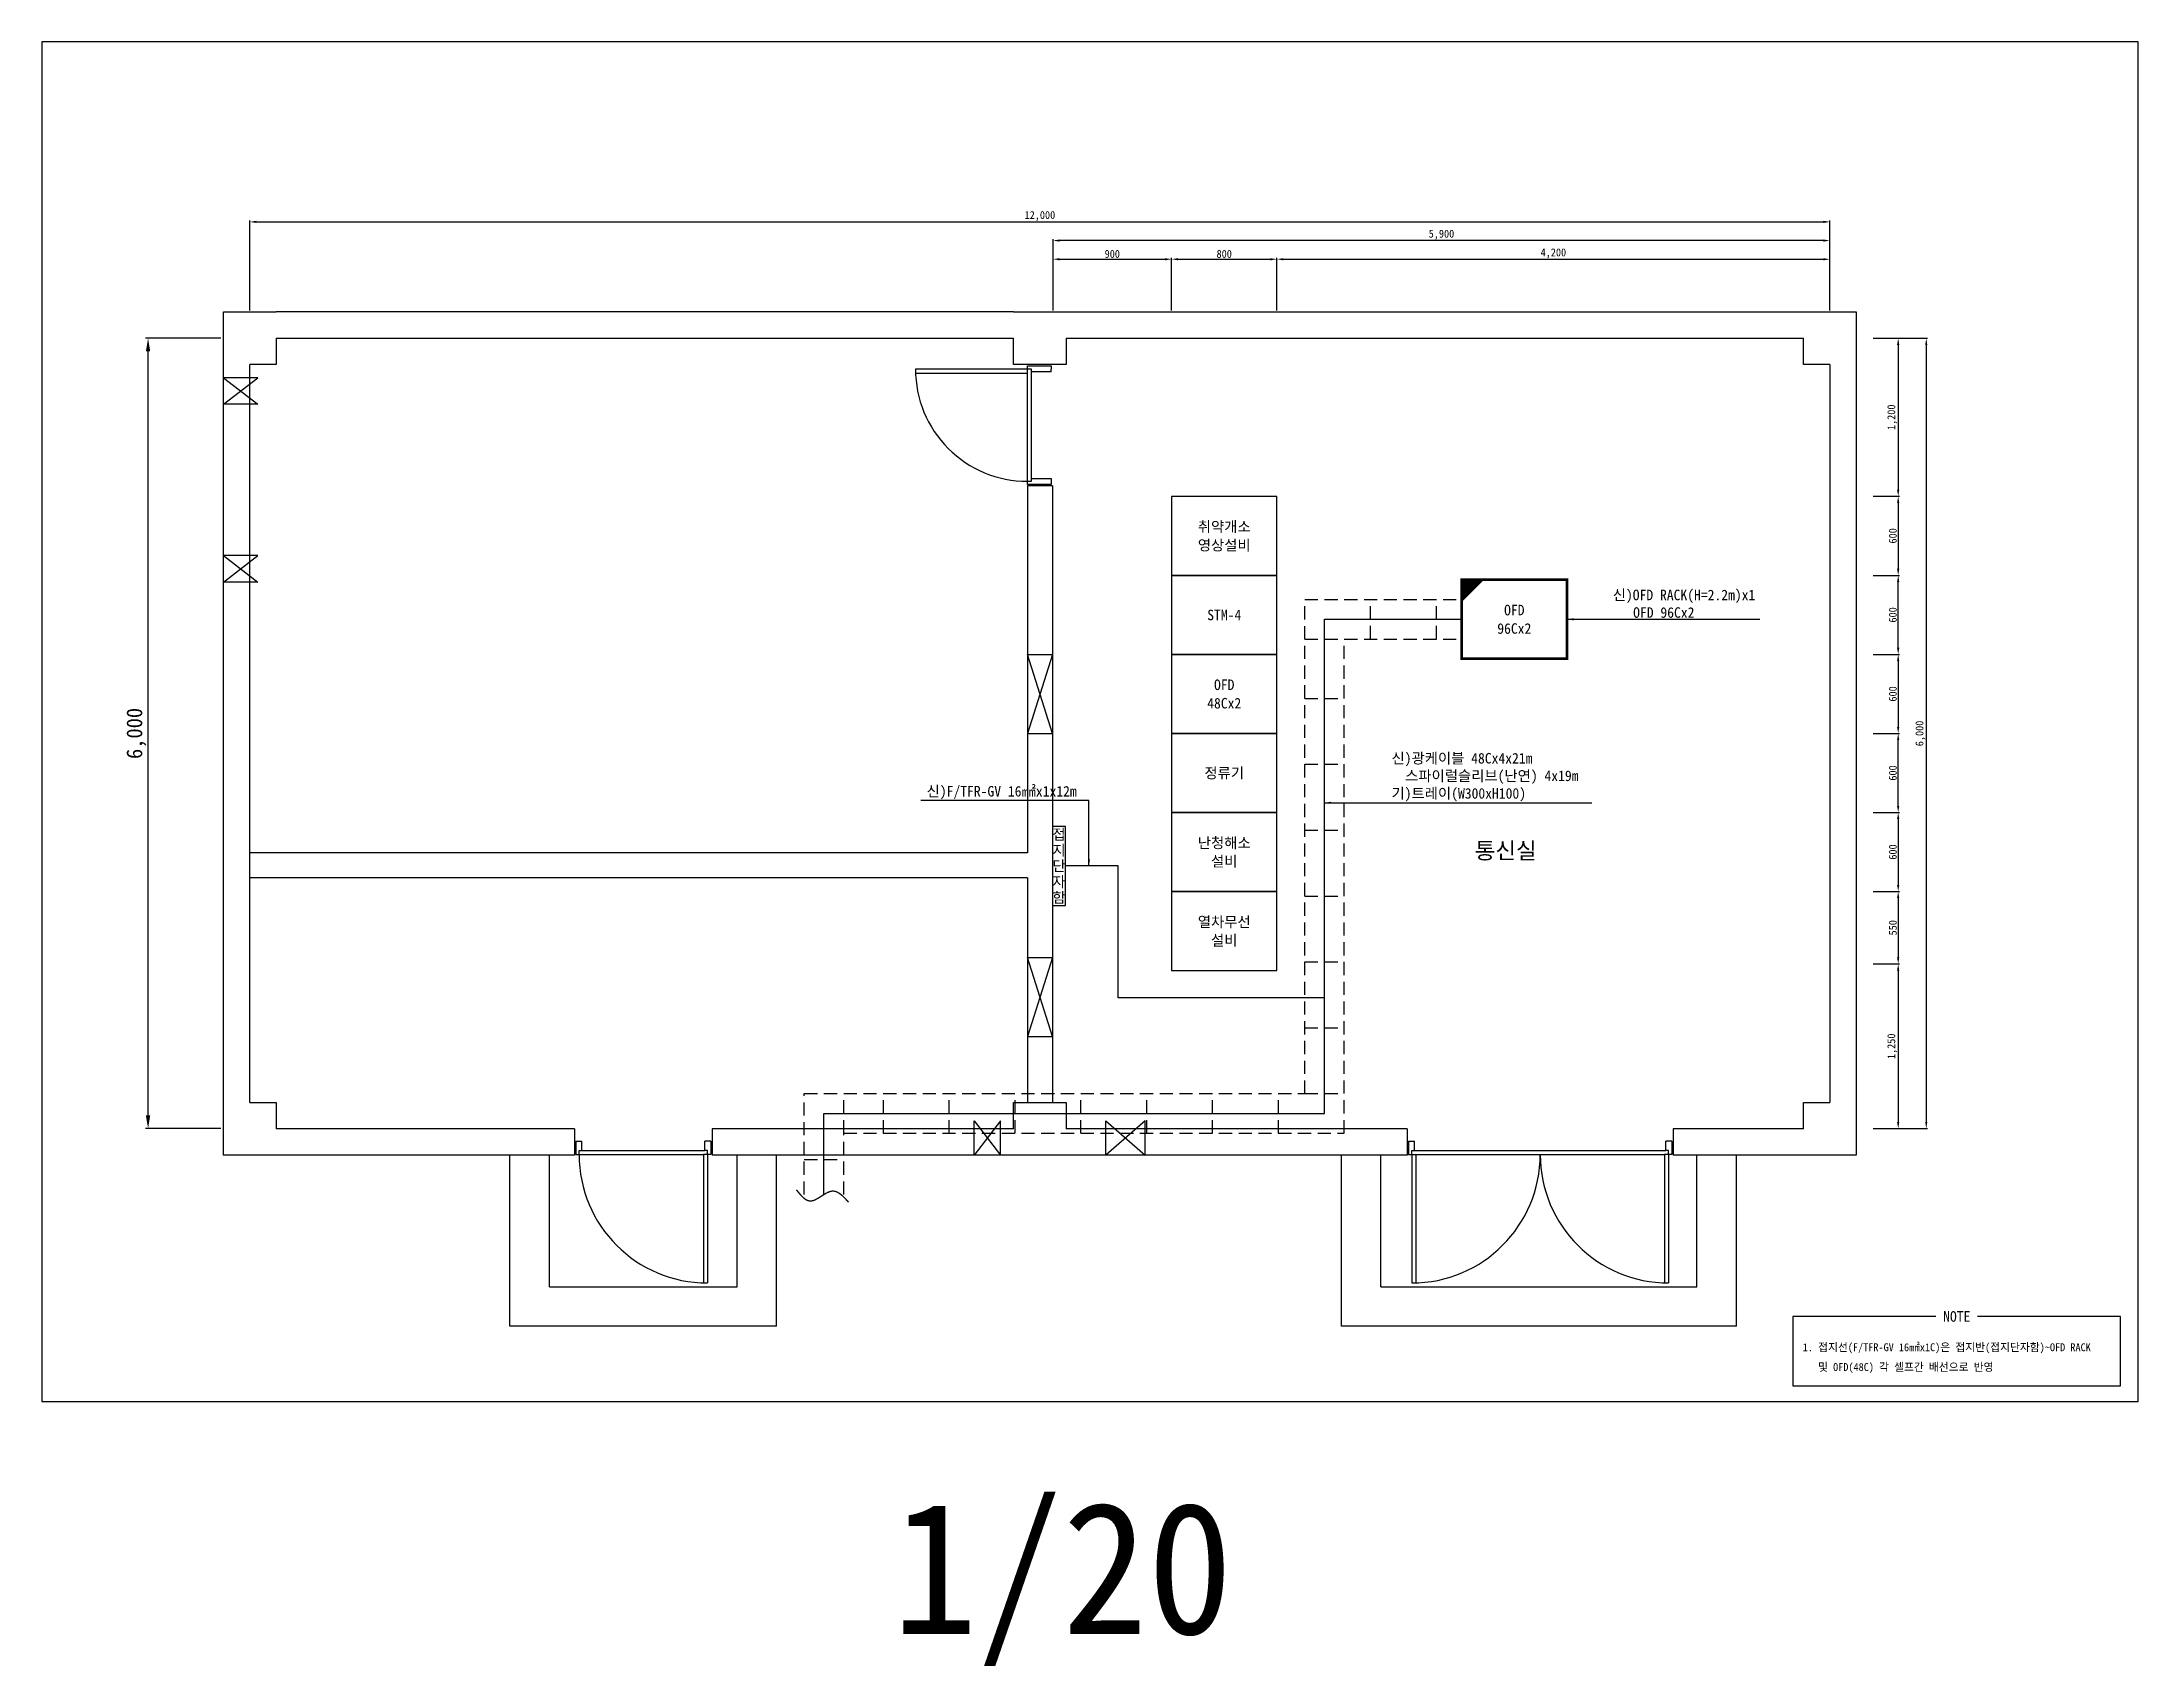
# Model space of a CAD drawing. Header units: millimetres. Extents: x 123079 to 138999, y -359068 to -346739.
import ezdxf
from ezdxf.enums import TextEntityAlignment as Align

# ---------------------------------------------------------------- set-up
doc = ezdxf.new("R2010")
doc.units = ezdxf.units.MM
doc.linetypes.add('HIDDEN2', pattern=[0.1875, 0.125, -0.0625])
for name, color, linetype in [('TT-BASE', 253, 'Continuous'), ('TT-CABL', 4, 'Continuous'), ('TT-TRAY', 4, 'Continuous'), ('TZ-BASE', 253, 'Continuous'), ('TZ-DIMS', 1, 'Continuous'), ('TZ-LEAL', 1, 'Continuous'), ('TZ-LEAT', 3, 'Continuous'), ('TZ-LINE', 4, 'Continuous'), ('TZ-TEX2', 3, 'Continuous'), ('TZ-TEXT', 3, 'Continuous')]:
    doc.layers.add(name, color=color, linetype=linetype)
doc.layers.add('TX-PAPR', color=2, linetype='Continuous', plot=False)
doc.styles.get("Standard").update_dxf_attribs({"font": 'GulimChe.ttf'})
doc.linetypes.add('BATTINB', pattern='A,0,-0.0025,[134,GulimChe.ttf,S=0.0025,R=0,X=-0.0025,Y=0.01],-0.005,[134,GulimChe.ttf,S=0.0025,R=180,X=0.0025,Y=0.01],-0.0025', length=0.01)
doc.dimstyles.new('D20', dxfattribs={"dimscale": 20, "dimtxt": 3, "dimasz": 2.5, "dimexe": 0.5, "dimexo": 0.5, "dimgap": 0.5, "dimtad": 1, "dimdec": 0, "dimzin": 1, "dimdsep": 46, "dimlunit": 6, "dimtxsty": 'Standard', "dimcen": 1, "dimclrd": 1, "dimclre": 1, "dimclrt": 3, "dimadec": 0, "dimazin": 0, "dimtfac": 1, "dimtdec": 0, "dimtix": 1, "dimtmove": 2, "dimatfit": 3, "dimfxl": 0, "dimtvp": 2, "dimlwd": -1, "dimlwe": -1, "dimarcsym": 0})
doc.dimstyles.new('D40', dxfattribs={"dimscale": 40, "dimtxt": 3, "dimasz": 2.5, "dimexe": 0.5, "dimexo": 0.5, "dimgap": 0.5, "dimtad": 1, "dimdec": 0, "dimzin": 1, "dimdsep": 46, "dimlunit": 6, "dimtxsty": 'Standard', "dimcen": 1, "dimclrd": 1, "dimclre": 1, "dimclrt": 3, "dimadec": 0, "dimazin": 0, "dimtfac": 1, "dimtdec": 0, "dimtix": 1, "dimtmove": 2, "dimatfit": 3, "dimfxl": 0, "dimtvp": 2, "dimlwd": -1, "dimlwe": -1, "dimarcsym": 0})

# ---------------------------------------------------------------- blocks, each defined once
blk = doc.blocks.new('DP020')
at = {"color": 0}
for p, q in [((25, 100), (25, 1075)), ((55, 100), (55, 1075)), ((1945, 100), (1945, 1075)), ((1975, 100), (1975, 1075)), ((0, 100), (25, 100)), ((0, 0), (0, 100)), ((0, 0), (45, 0)), ((25, 100), (25, 69)), ((25, 100), (55, 100)), ((25, 69), (45, 69)), ((45, 69), (45, 0)), ((1975, 100), (1945, 100)), ((1955, 69), (1955, 0)), ((1975, 69), (1955, 69)), ((2000, 0), (1955, 0)), ((1975, 100), (1975, 69)), ((2000, 100), (1975, 100)), ((2000, 0), (2000, 100))]:
    blk.add_line(p, q, dxfattribs=at)
for centre, start, end in [((25, 100), 0, 90), ((1975, 100), 90, 180)]:
    blk.add_arc(centre, 975, start, end, dxfattribs=at)
blk = doc.blocks.new('*D4')
at = {"layer": 'DEFPOINTS', "color": 0}
for p in [(123885, -348988), (124458, -348988), (124458, -354988)]:
    blk.add_point(p, dxfattribs=at)
at = {"layer": 'TZ-DIMS', "color": 1}
for p, q in [((124438, -348988), (123865, -348988)), ((123885, -354888), (123885, -349088)), ((124438, -354988), (123865, -354988))]:
    blk.add_line(p, q, dxfattribs=at)
for points in [[(123868, -349088), (123901, -349088), (123885, -348988)], [(123868, -354888), (123901, -354888), (123885, -354988)]]:
    blk.add_solid(points, dxfattribs=at)
at = {"layer": 'TZ-DIMS', "color": 3, "insert": (123796, -351988), "char_height": 120, "attachment_point": 5, "rotation": 90}
blk.add_mtext('6,000', dxfattribs=at)
blk = doc.blocks.new('*D5')
at = {"layer": 'DEFPOINTS', "color": 0}
for p in [(131658, -348388), (130758, -348788), (131658, -348788)]:
    blk.add_point(p, dxfattribs=at)
at = {"layer": 'TZ-DIMS', "color": 1}
for p, q in [((130758, -348778), (130758, -348378)), ((130808, -348388), (131608, -348388)), ((131658, -348778), (131658, -348378))]:
    blk.add_line(p, q, dxfattribs=at)
for points in [[(130808, -348380), (130808, -348397), (130758, -348388)], [(131608, -348380), (131608, -348397), (131658, -348388)]]:
    blk.add_solid(points, dxfattribs=at)
at = {"layer": 'TZ-DIMS', "color": 3, "insert": (131208, -348348), "char_height": 60, "attachment_point": 5}
blk.add_mtext('900', dxfattribs=at)
blk = doc.blocks.new('*D6')
at = {"layer": 'DEFPOINTS', "color": 0}
for p in [(132458, -348388), (131658, -348788), (132458, -348788)]:
    blk.add_point(p, dxfattribs=at)
at = {"layer": 'TZ-DIMS', "color": 1}
for p, q in [((131658, -348778), (131658, -348378)), ((131708, -348388), (132408, -348388)), ((132458, -348778), (132458, -348378))]:
    blk.add_line(p, q, dxfattribs=at)
for points in [[(131708, -348380), (131708, -348397), (131658, -348388)], [(132408, -348380), (132408, -348397), (132458, -348388)]]:
    blk.add_solid(points, dxfattribs=at)
at = {"layer": 'TZ-DIMS', "color": 3, "insert": (132058, -348348), "char_height": 60, "attachment_point": 5}
blk.add_mtext('800', dxfattribs=at)
blk = doc.blocks.new('*D7')
at = {"layer": 'DEFPOINTS', "color": 0}
for p in [(136658, -348388), (132458, -348788), (136658, -348788)]:
    blk.add_point(p, dxfattribs=at)
at = {"layer": 'TZ-DIMS', "color": 1}
for p, q in [((132458, -348778), (132458, -348378)), ((132508, -348388), (136608, -348388)), ((136658, -348778), (136658, -348378))]:
    blk.add_line(p, q, dxfattribs=at)
for points in [[(132508, -348380), (132508, -348397), (132458, -348388)], [(136608, -348380), (136608, -348397), (136658, -348388)]]:
    blk.add_solid(points, dxfattribs=at)
at = {"layer": 'TZ-DIMS', "color": 3, "insert": (134558, -348344), "char_height": 60, "attachment_point": 5}
blk.add_mtext('4,200', dxfattribs=at)
blk = doc.blocks.new('*D8')
at = {"layer": 'DEFPOINTS', "color": 0}
for p in [(136977, -348988), (136977, -350188), (137177, -350188)]:
    blk.add_point(p, dxfattribs=at)
at = {"layer": 'TZ-DIMS', "color": 1}
for p, q in [((136987, -348988), (137187, -348988)), ((137177, -349038), (137177, -350138)), ((136987, -350188), (137187, -350188))]:
    blk.add_line(p, q, dxfattribs=at)
for points in [[(137168, -349038), (137185, -349038), (137177, -348988)], [(137168, -350138), (137185, -350138), (137177, -350188)]]:
    blk.add_solid(points, dxfattribs=at)
at = {"layer": 'TZ-DIMS', "color": 3, "insert": (137132, -349588), "char_height": 60, "attachment_point": 5, "rotation": 90}
blk.add_mtext('1,200', dxfattribs=at)
blk = doc.blocks.new('*D9')
at = {"layer": 'DEFPOINTS', "color": 0}
for p in [(136977, -350188), (136977, -350788), (137177, -350788)]:
    blk.add_point(p, dxfattribs=at)
at = {"layer": 'TZ-DIMS', "color": 1}
for p, q in [((136987, -350188), (137187, -350188)), ((137177, -350238), (137177, -350738)), ((136987, -350788), (137187, -350788))]:
    blk.add_line(p, q, dxfattribs=at)
for points in [[(137168, -350238), (137185, -350238), (137177, -350188)], [(137168, -350738), (137185, -350738), (137177, -350788)]]:
    blk.add_solid(points, dxfattribs=at)
at = {"layer": 'TZ-DIMS', "color": 3, "insert": (137136, -350488), "char_height": 60, "attachment_point": 5, "rotation": 90}
blk.add_mtext('600', dxfattribs=at)
blk = doc.blocks.new('*D10')
at = {"layer": 'DEFPOINTS', "color": 0}
for p in [(136977, -350788), (137177, -350788), (136977, -351388)]:
    blk.add_point(p, dxfattribs=at)
at = {"layer": 'TZ-DIMS', "color": 1}
for p, q in [((136987, -350788), (137187, -350788)), ((137177, -351338), (137177, -350838)), ((136987, -351388), (137187, -351388))]:
    blk.add_line(p, q, dxfattribs=at)
for points in [[(137168, -350838), (137185, -350838), (137177, -350788)], [(137168, -351338), (137185, -351338), (137177, -351388)]]:
    blk.add_solid(points, dxfattribs=at)
at = {"layer": 'TZ-DIMS', "color": 3, "insert": (137136, -351088), "char_height": 60, "attachment_point": 5, "rotation": 90}
blk.add_mtext('600', dxfattribs=at)
blk = doc.blocks.new('*D11')
at = {"layer": 'DEFPOINTS', "color": 0}
for p in [(136977, -351988), (137177, -351988), (136977, -352588)]:
    blk.add_point(p, dxfattribs=at)
at = {"layer": 'TZ-DIMS', "color": 1}
for p, q in [((136987, -351988), (137187, -351988)), ((137177, -352538), (137177, -352038)), ((136987, -352588), (137187, -352588))]:
    blk.add_line(p, q, dxfattribs=at)
for points in [[(137168, -352038), (137185, -352038), (137177, -351988)], [(137168, -352538), (137185, -352538), (137177, -352588)]]:
    blk.add_solid(points, dxfattribs=at)
at = {"layer": 'TZ-DIMS', "color": 3, "insert": (137136, -352288), "char_height": 60, "attachment_point": 5, "rotation": 90}
blk.add_mtext('600', dxfattribs=at)
blk = doc.blocks.new('*D12')
at = {"layer": 'DEFPOINTS', "color": 0}
for p in [(136977, -351388), (136977, -351988), (137177, -351988)]:
    blk.add_point(p, dxfattribs=at)
at = {"layer": 'TZ-DIMS', "color": 1}
for p, q in [((136987, -351388), (137187, -351388)), ((137177, -351438), (137177, -351938)), ((136987, -351988), (137187, -351988))]:
    blk.add_line(p, q, dxfattribs=at)
for points in [[(137168, -351438), (137185, -351438), (137177, -351388)], [(137168, -351938), (137185, -351938), (137177, -351988)]]:
    blk.add_solid(points, dxfattribs=at)
at = {"layer": 'TZ-DIMS', "color": 3, "insert": (137136, -351688), "char_height": 60, "attachment_point": 5, "rotation": 90}
blk.add_mtext('600', dxfattribs=at)
blk = doc.blocks.new('*D13')
at = {"layer": 'DEFPOINTS', "color": 0}
for p in [(136977, -352588), (136977, -353188), (137177, -353188)]:
    blk.add_point(p, dxfattribs=at)
at = {"layer": 'TZ-DIMS', "color": 1}
for p, q in [((136987, -352588), (137187, -352588)), ((137177, -352638), (137177, -353138)), ((136987, -353188), (137187, -353188))]:
    blk.add_line(p, q, dxfattribs=at)
for points in [[(137168, -352638), (137185, -352638), (137177, -352588)], [(137168, -353138), (137185, -353138), (137177, -353188)]]:
    blk.add_solid(points, dxfattribs=at)
at = {"layer": 'TZ-DIMS', "color": 3, "insert": (137136, -352888), "char_height": 60, "attachment_point": 5, "rotation": 90}
blk.add_mtext('600', dxfattribs=at)
blk = doc.blocks.new('*D14')
at = {"layer": 'DEFPOINTS', "color": 0}
for p in [(136977, -353188), (136977, -353738), (137177, -353738)]:
    blk.add_point(p, dxfattribs=at)
at = {"layer": 'TZ-DIMS', "color": 1}
for p, q in [((136987, -353188), (137187, -353188)), ((137177, -353238), (137177, -353688)), ((136987, -353738), (137187, -353738))]:
    blk.add_line(p, q, dxfattribs=at)
for points in [[(137168, -353238), (137185, -353238), (137177, -353188)], [(137168, -353688), (137185, -353688), (137177, -353738)]]:
    blk.add_solid(points, dxfattribs=at)
at = {"layer": 'TZ-DIMS', "color": 3, "insert": (137136, -353463), "char_height": 60, "attachment_point": 5, "rotation": 90}
blk.add_mtext('550', dxfattribs=at)
blk = doc.blocks.new('*D15')
at = {"layer": 'DEFPOINTS', "color": 0}
for p in [(136977, -353738), (136977, -354988), (137177, -354988)]:
    blk.add_point(p, dxfattribs=at)
at = {"layer": 'TZ-DIMS', "color": 1}
for p, q in [((136987, -353738), (137187, -353738)), ((137177, -353788), (137177, -354938)), ((136987, -354988), (137187, -354988))]:
    blk.add_line(p, q, dxfattribs=at)
for points in [[(137168, -353788), (137185, -353788), (137177, -353738)], [(137168, -354938), (137185, -354938), (137177, -354988)]]:
    blk.add_solid(points, dxfattribs=at)
at = {"layer": 'TZ-DIMS', "color": 3, "insert": (137132, -354363), "char_height": 60, "attachment_point": 5, "rotation": 90}
blk.add_mtext('1,250', dxfattribs=at)
blk = doc.blocks.new('*D16')
at = {"layer": 'DEFPOINTS', "color": 0}
for p in [(136977, -348988), (136977, -354988), (137390, -354988)]:
    blk.add_point(p, dxfattribs=at)
at = {"layer": 'TZ-DIMS', "color": 1}
for p, q in [((136987, -348988), (137400, -348988)), ((137390, -349038), (137390, -354938)), ((136987, -354988), (137400, -354988))]:
    blk.add_line(p, q, dxfattribs=at)
for points in [[(137382, -349038), (137398, -349038), (137390, -348988)], [(137382, -354938), (137398, -354938), (137390, -354988)]]:
    blk.add_solid(points, dxfattribs=at)
at = {"layer": 'TZ-DIMS', "color": 3, "insert": (137346, -351988), "char_height": 60, "attachment_point": 5, "rotation": 90}
blk.add_mtext('6,000', dxfattribs=at)
blk = doc.blocks.new('*D17')
at = {"layer": 'DEFPOINTS', "color": 0}
for p in [(136658, -348105), (124658, -348788), (136658, -348788)]:
    blk.add_point(p, dxfattribs=at)
at = {"layer": 'TZ-DIMS', "color": 1}
for p, q in [((124658, -348778), (124658, -348095)), ((124708, -348105), (136608, -348105)), ((136658, -348778), (136658, -348095))]:
    blk.add_line(p, q, dxfattribs=at)
for points in [[(124708, -348096), (124708, -348113), (124658, -348105)], [(136608, -348096), (136608, -348113), (136658, -348105)]]:
    blk.add_solid(points, dxfattribs=at)
at = {"layer": 'TZ-DIMS', "color": 3, "insert": (130658, -348060), "char_height": 60, "attachment_point": 5}
blk.add_mtext('12,000', dxfattribs=at)
blk = doc.blocks.new('*D18')
at = {"layer": 'DEFPOINTS', "color": 0}
for p in [(130758, -348246), (130758, -348788), (136658, -348788)]:
    blk.add_point(p, dxfattribs=at)
at = {"layer": 'TZ-DIMS', "color": 1}
for p, q in [((130758, -348778), (130758, -348236)), ((136608, -348246), (130808, -348246)), ((136658, -348778), (136658, -348236))]:
    blk.add_line(p, q, dxfattribs=at)
for points in [[(130808, -348238), (130808, -348255), (130758, -348246)], [(136608, -348238), (136608, -348255), (136658, -348246)]]:
    blk.add_solid(points, dxfattribs=at)
at = {"layer": 'TZ-DIMS', "color": 3, "insert": (133708, -348202), "char_height": 60, "attachment_point": 5}
blk.add_mtext('5,900', dxfattribs=at)

msp = doc.modelspace()

# ---------------------------------------------------------------- hatches: boundary and pattern name
at = {"layer": 'TZ-LINE'}
h = msp.add_hatch(color=256, dxfattribs=at)
h.dxf.hatch_style = 1
h.paths.add_polyline_path([(134018, -350821.4), (133861.2, -350821.4), (133861.2, -350978.2)])

# ---------------------------------------------------------------- linework, layer by layer
at = {"layer": 'TT-BASE'}
for points in [[(131658.1, -350788.4), (132458.1, -350788.4), (132458.1, -350188.4), (131658.1, -350188.4)], [(131658.1, -351388.4), (132458.1, -351388.4), (132458.1, -350788.4), (131658.1, -350788.4)], [(131658.1, -351988.4), (132458.1, -351988.4), (132458.1, -351388.4), (131658.1, -351388.4)], [(131658.1, -352588.4), (132458.1, -352588.4), (132458.1, -351988.4), (131658.1, -351988.4)], [(131658.1, -353188.4), (132458.1, -353188.4), (132458.1, -352588.4), (131658.1, -352588.4)], [(130753.1, -353294), (130853.1, -353294), (130853.1, -352694), (130753.1, -352694)], [(131658.1, -353788.4), (132458.1, -353788.4), (132458.1, -353188.4), (131658.1, -353188.4)]]:
    msp.add_lwpolyline(points, close=True, dxfattribs=at)
at = {"layer": 'TT-CABL'}
for points in [[(129017.8, -355488.6), (129017.8, -354872.4), (132820.2, -354872.4), (132820.2, -351121.4), (133861.2, -351121.4)], [(132820.2, -353995.1), (131253.8, -353995.1), (131253.8, -352994), (130853.1, -352994)]]:
    msp.add_lwpolyline(points, dxfattribs=at)
at = {"layer": 'TT-CABL', "const_width": 10}
msp.add_lwpolyline([(129205.4, -355546.9), (129182.2, -355521.5), (129158.8, -355498.2), (129146.9, -355487.9), (129134.9, -355479), (129122.7, -355471.7), (129110.4, -355466.2), (129097.8, -355462.9), (129082.7, -355461.9), (129072, -355463.4), (129058.6, -355467.3), (129045.1, -355473), (129031.5, -355480.2), (129004.1, -355497.1), (128976.7, -355514.5), (128949.7, -355529), (128936.6, -355534), (128923.7, -355536.9), (128913, -355537.4), (128898.9, -355535), (128887, -355530.2), (128875.4, -355523.2), (128864, -355514.3), (128852.8, -355503.8), (128830.8, -355479.4), (128809.2, -355452.5)], dxfattribs=at)
at = {"layer": 'TT-TRAY', "linetype": 'HIDDEN2', "ltscale": 800}
for points in [[(128867.8, -355488.6), (128867.8, -354722.4), (132670.2, -354722.4), (132670.2, -350971.4), (133861.2, -350971.4)], [(133170.2, -351271.4), (133170.2, -350971.4)], [(133670.2, -351271.4), (133670.2, -350971.4)], [(129167.8, -355488.6), (129167.8, -355022.4), (132970.2, -355022.4), (132970.2, -351271.4), (133861.2, -351271.4)], [(132670.2, -351271.4), (132970.2, -351271.4)], [(132670.2, -351722.4), (132970.2, -351722.4)], [(132670.2, -352222.4), (132970.2, -352222.4)], [(132670.2, -352722.4), (132970.2, -352722.4)], [(132670.2, -353222.4), (132970.2, -353222.4)], [(132670.2, -353722.4), (132970.2, -353722.4)], [(132670.2, -354222.4), (132970.2, -354222.4)], [(129167.8, -355022.4), (129167.8, -354722.4)], [(129470.2, -355022.4), (129470.2, -354722.4)], [(129970.2, -355022.4), (129970.2, -354722.4)], [(130470.2, -355022.4), (130470.2, -354722.4)], [(130970.2, -355022.4), (130970.2, -354722.4)], [(131470.2, -355022.4), (131470.2, -354722.4)], [(131970.2, -355022.4), (131970.2, -354722.4)], [(132470.2, -355022.4), (132470.2, -354722.4)], [(132670.2, -354722.4), (132970.2, -354722.4)], [(128867.8, -355222.4), (129167.8, -355222.4)]]:
    msp.add_lwpolyline(points, dxfattribs=at)
at = {"layer": 'TX-PAPR'}
msp.add_lwpolyline([(123078.6, -357058.7), (138998.6, -357058.7), (138998.6, -346738.7), (123078.6, -346738.7)], close=True, dxfattribs=at)
at = {"layer": 'TZ-BASE'}
for p, q in [((130458.1, -348788.4), (124858.1, -348788.4)), ((130858.1, -348788.4), (136458.1, -348788.4)), ((124858.1, -348988.4), (130458.1, -348988.4)), ((130858.1, -348988.4), (136458.1, -348988.4)), ((124458.1, -354788.4), (124458.1, -349188.4)), ((124658.1, -354788.4), (124658.1, -349188.4)), ((130563.1, -350073.4), (130563.1, -349253.4)), ((130593.6, -350073.4), (130593.6, -349243.4)), ((130743.1, -349243.4), (130743.1, -349223.4)), ((136658.1, -349188.4), (136658.1, -354788.4)), ((136858.1, -349188.4), (136858.1, -354788.4)), ((130743.1, -350053.4), (130743.1, -350073.4)), ((130563.1, -350108.4), (130563.1, -352893.4)), ((130753.1, -350108.4), (130563.1, -350108.4)), ((130753.1, -350108.4), (130753.1, -354788.4)), ((130563.1, -352893.4), (124658.1, -352893.4)), ((130563.1, -353083.4), (124658.1, -353083.4)), ((130563.1, -353083.4), (130563.1, -354788.4)), ((127123.1, -354988.4), (124858.1, -354988.4)), ((127123.1, -354988.4), (127123.1, -355188.4)), ((130458.1, -354988.4), (128168.1, -354988.4)), ((128168.1, -354988.4), (128168.1, -355188.4)), ((133448.1, -354988.4), (130858.1, -354988.4)), ((133448.1, -354988.4), (133448.1, -355188.4)), ((136458.1, -354988.4), (135468.1, -354988.4)), ((135468.1, -354988.4), (135468.1, -355188.4)), ((127133.1, -355084.3), (127133.1, -355184.3)), ((127133.1, -355084.3), (127178.1, -355084.3)), ((127158.1, -355184.3), (127158.1, -355153.8)), ((127158.1, -355153.8), (127178.1, -355153.8)), ((127178.1, -355153.8), (127178.1, -355084.3)), ((127178.1, -355153.8), (128113.1, -355153.8)), ((128158.1, -355084.3), (128113.1, -355084.3)), ((128113.1, -355153.8), (128113.1, -355084.3)), ((128133.1, -355153.8), (128113.1, -355153.8)), ((128133.1, -355184.3), (128133.1, -355153.8)), ((128158.1, -355084.3), (128158.1, -355184.3)), ((133503.1, -355153.8), (135413.1, -355153.8)), ((127123.1, -355188.4), (124858.1, -355188.4)), ((126633.1, -356488.4), (126633.1, -355188.4)), ((126933.1, -356188.4), (126933.1, -355188.4)), ((127133.1, -355184.3), (127158.1, -355184.3)), ((127158.1, -355184.3), (127188.1, -355184.3)), ((127188.1, -355184.3), (128103.1, -355184.3)), ((128133.1, -355184.3), (128103.1, -355184.3)), ((128103.1, -355184.3), (128103.1, -356158.9)), ((128158.1, -355184.3), (128133.1, -355184.3)), ((128133.1, -355184.3), (128133.1, -356159.3)), ((130458.1, -355188.4), (128168.1, -355188.4)), ((128358.1, -356188.4), (128358.1, -355188.4)), ((128658.1, -356488.4), (128658.1, -355188.4)), ((133448.1, -355188.4), (130858.1, -355188.4)), ((132948.6, -356488.4), (132948.6, -355188.4)), ((133248.6, -356188.4), (133248.6, -355188.4)), ((133513.1, -355184.3), (135403.1, -355184.3)), ((136458.1, -355188.4), (135468.1, -355188.4)), ((135648.6, -356188.4), (135648.6, -355188.4)), ((135948.6, -356488.4), (135948.6, -355188.4)), ((126933.1, -356188.4), (128358.1, -356188.4)), ((133248.6, -356188.4), (135648.6, -356188.4)), ((128658.1, -356488.4), (126633.1, -356488.4)), ((135948.6, -356488.4), (132948.6, -356488.4))]:
    msp.add_line(p, q, dxfattribs=at)
at = {"layer": 'TZ-BASE', "flags": 128}
for points in [[(124458.1, -348788.4), (124858.1, -348788.4)], [(124458.1, -349188.4), (124458.1, -348788.4)], [(130458.1, -348788.4), (130858.1, -348788.4)], [(136458.1, -348788.4), (136858.1, -348788.4), (136858.1, -349188.4)], [(124858.1, -348988.4), (124858.1, -349188.4), (124658.1, -349188.4)], [(130858.1, -348988.4), (130858.1, -349188.4), (130458.1, -349188.4), (130458.1, -348988.4)], [(136658.1, -349188.4), (136458.1, -349188.4), (136458.1, -348988.4)], [(124858.1, -355188.4), (124458.1, -355188.4), (124458.1, -354788.4)], [(124658.1, -354788.4), (124858.1, -354788.4), (124858.1, -354988.4)], [(130458.1, -354788.4), (130858.1, -354788.4), (130858.1, -354988.4)], [(130458.1, -354988.4), (130458.1, -354788.4)], [(136458.1, -354788.4), (136658.1, -354788.4)], [(136858.1, -354788.4), (136858.1, -355188.4), (136458.1, -355188.4)], [(136458.1, -354988.4), (136458.1, -354788.4)], [(130858.1, -355188.4), (130458.1, -355188.4)]]:
    msp.add_lwpolyline(points, dxfattribs=at)
at = {"layer": 'TZ-BASE'}
msp.add_lwpolyline([(129713.6, -349253.4), (130563.1, -349253.4), (130563.1, -349223.4), (129713.1, -349223.4, 0.4142136), (130563.1, -350073.4)], format="xyb", dxfattribs=at)
for points in [[(130743.1, -349243.4), (130593.6, -349243.4), (130593.6, -349223.4), (130563.1, -349223.4), (130563.1, -349198.4), (130743.1, -349198.4), (130743.1, -349223.4), (130743.1, -349223.4)], [(130743.1, -350073.4), (130743.1, -350073.4), (130743.1, -350098.4), (130563.1, -350098.4), (130563.1, -350073.4), (130593.6, -350073.4), (130593.6, -350053.4), (130743.1, -350053.4)]]:
    msp.add_lwpolyline(points, dxfattribs=at)
at = {"layer": 'TZ-BASE', "flags": 128}
for points in [[(124718.1, -349288.4), (124458.1, -349288.4), (124718.1, -349488.4), (124458.1, -349488.4)], [(124718.1, -350638.4), (124458.1, -350638.4), (124718.1, -350838.4), (124458.1, -350838.4)], [(130563.1, -351988.4), (130753.1, -351988.4), (130563.1, -351388.4), (130753.1, -351388.4)], [(130563.1, -354288.4), (130753.1, -354288.4), (130563.1, -353688.4), (130753.1, -353688.4)], [(130358.1, -355188.4), (130358.1, -354928.4), (130158.1, -355188.4), (130158.1, -354928.4)], [(131458.1, -355188.4), (131458.1, -354928.4), (131158.1, -355188.4), (131158.1, -354928.4)]]:
    msp.add_lwpolyline(points, close=True, dxfattribs=at)
at = {"layer": 'TZ-BASE'}
msp.add_arc((128133.1, -355184.3), 975, 180, 270, dxfattribs=at)
at = {"layer": 'TZ-LINE', "const_width": 20}
msp.add_lwpolyline([(133861.2, -351421.4), (134661.2, -351421.4), (134661.2, -350821.4), (133861.2, -350821.4)], close=True, dxfattribs=at)
msp.add_lwpolyline([(133861.2, -350978.2), (134018, -350821.4)], dxfattribs=at)
at = {"layer": 'TZ-LINE', "ltscale": 2, "elevation": 31}
msp.add_lwpolyline([(137463.3, -356413.5), (136377.7, -356413.5), (136377.7, -356940.9), (138865.7, -356940.9), (138865.7, -356413.5), (137780.1, -356413.5)], dxfattribs=at)

# ---------------------------------------------------------------- block references
at = {"layer": 'TZ-BASE', "rotation": 179.9999999983336}
msp.add_blockref('DP020', (135458.1, -355084.3), dxfattribs=at)

# ---------------------------------------------------------------- texts
at = {"layer": 'TZ-BASE', "linetype": 'BATTINB'}
msp.add_text('통신실', height=125, dxfattribs=at).set_placement((133960.6, -352877.4), align=Align.MIDDLE_LEFT)
at = {"layer": 'TZ-LEAT', "char_height": 80}
for s, insert, attachment_point in [('{\\C6;신)OFD RACK(H=2.2m)x1\\P   OFD 96Cx2}', (135008.8, -351111.4), 7), ('{\\C6;신)광케이블 48Cx4x21m\\P\\pt160;  스파이럴슬리브(난연) 4x19m\\P}기)트레이(W300xH100)', (133328.4, -352504.2), 7), ('{\\C6;신)F/TFR-GV 16㎟x1x12m}', (130937.8, -352488.2), 9)]:
    msp.add_mtext(s, dxfattribs=dict(at, insert=insert, attachment_point=attachment_point))
at = {"layer": 'TZ-TEX2'}
msp.add_text('NOTE', height=80, dxfattribs=at).set_placement((137621.7, -356413.5, 31), align=Align.MIDDLE)
for s, p in [('1. 접지선(F/TFR-GV 16㎟x1C)은 접지반(접지단자함)~OFD RACK', (136452, -356647.5, 31)), ('   및 OFD(48C) 각 셀프간 배선으로 반영', (136452, -356797.5, 31))]:
    msp.add_text(s, height=60, dxfattribs=at).set_placement(p, align=Align.MIDDLE_LEFT)
at = {"layer": 'TZ-TEXT'}
for s, height, p in [('취약개소', 80, (132058.1, -350418.4)), ('영상설비', 80, (132058.1, -350558.4)), ('OFD', 80, (134261.2, -351051.4)), ('STM-4', 80, (132058.1, -351088.4)), ('96Cx2', 80, (134261.2, -351191.4)), ('OFD', 80, (132058.1, -351618.4)), ('48Cx2', 80, (132058.1, -351758.4)), ('정류기', 80, (132058.1, -352288.4)), ('접', 80, (130803.1, -352754)), ('난청해소', 80, (132058.1, -352818.4)), ('지', 80, (130803.1, -352874)), ('단', 80, (130803.1, -352994)), ('설비', 80, (132058.1, -352958.4)), ('자', 80, (130803.1, -353114)), ('함', 80, (130803.1, -353234)), ('열차무선', 80, (132058.1, -353418.4)), ('설비', 80, (132058.1, -353558.4)), ('1/20', 1000, (130829.5, -358324))]:
    msp.add_text(s, height=height, dxfattribs=at).set_placement(p, align=Align.MIDDLE_CENTER)

# ---------------------------------------------------------------- dimensions: what is measured, and where the dimension line sits
at = {"layer": 'TZ-DIMS'}
for base, p1, p2, picture, middle in [((136658.1, -348104.6), (124658.1, -348788.4), (136658.1, -348788.4), '*D17', (130658.1, -348060.1)), ((130758.1, -348246.5), (136658.1, -348788.4), (130758.1, -348788.4), '*D18', (133708.1, -348202.1)), ((131658.1, -348388.4), (130758.1, -348788.4), (131658.1, -348788.4), '*D5', (131208.1, -348347.7)), ((132458.1, -348388.4), (131658.1, -348788.4), (132458.1, -348788.4), '*D6', (132058.1, -348347.7)), ((136658.1, -348388.4), (132458.1, -348788.4), (136658.1, -348788.4), '*D7', (134558.1, -348343.9))]:
    dim = msp.add_linear_dim(base=base, p1=p1, p2=p2, dimstyle='D20', dxfattribs=at)
    dim.commit()
    dim.dimension.update_dxf_attribs({"geometry": picture, "text_midpoint": middle})
for base, p1, p2, angle, dimstyle, picture, middle in [((123884.6, -348988.4), (124458.1, -354988.4), (124458.1, -348988.4), 90, 'D40', '*D4', (123795.8, -351988.4)), ((137176.6, -350188.4), (136976.6, -348988.4), (136976.6, -350188.4), 90, 'D20', '*D8', (137132.2, -349588.4)), ((137390.1, -354988.4), (136976.6, -348988.4), (136976.6, -354988.4), 90, 'D20', '*D16', (137345.6, -351988.4)), ((137176.6, -350788.4), (136976.6, -350188.4), (136976.6, -350788.4), 90, 'D20', '*D9', (137136, -350488.4)), ((137176.6, -350788.4), (136976.6, -351388.4), (136976.6, -350788.4), 270, 'D20', '*D10', (137136, -351088.4)), ((137176.6, -351988.4), (136976.6, -351388.4), (136976.6, -351988.4), 90, 'D20', '*D12', (137136, -351688.4)), ((137176.6, -351988.4), (136976.6, -352588.4), (136976.6, -351988.4), 270, 'D20', '*D11', (137136, -352288.4)), ((137176.6, -353188.4), (136976.6, -352588.4), (136976.6, -353188.4), 90, 'D20', '*D13', (137136, -352888.4)), ((137176.6, -353738.4), (136976.6, -353188.4), (136976.6, -353738.4), 90, 'D20', '*D14', (137136, -353463.4)), ((137176.6, -354988.4), (136976.6, -353738.4), (136976.6, -354988.4), 90, 'D20', '*D15', (137132.2, -354363.4))]:
    dim = msp.add_linear_dim(base=base, p1=p1, p2=p2, angle=angle, dimstyle=dimstyle, dxfattribs=at)
    dim.commit()
    dim.dimension.update_dxf_attribs({"geometry": picture, "text_midpoint": middle})

# ---------------------------------------------------------------- leaders
at = {"layer": 'TZ-LEAL', "annotation_type": 0, "has_hookline": 1}
for points, hookline_direction, text_width in [([(134661.2, -351121.4), (134891, -351121.4), (134998.8, -351121.4)], 0, 1116.6), ([(131030.5, -352994), (131030.5, -352498.2), (130947.8, -352498.2)], 1, 1183.5), ([(132820.2, -352514.2), (133210.6, -352514.2), (133318.4, -352514.2)], 0, 1520.6)]:
    msp.add_leader(points, dimstyle='D20', dxfattribs=dict(at, hookline_direction=hookline_direction, text_width=text_width))

doc.saveas('drawing.dxf')
